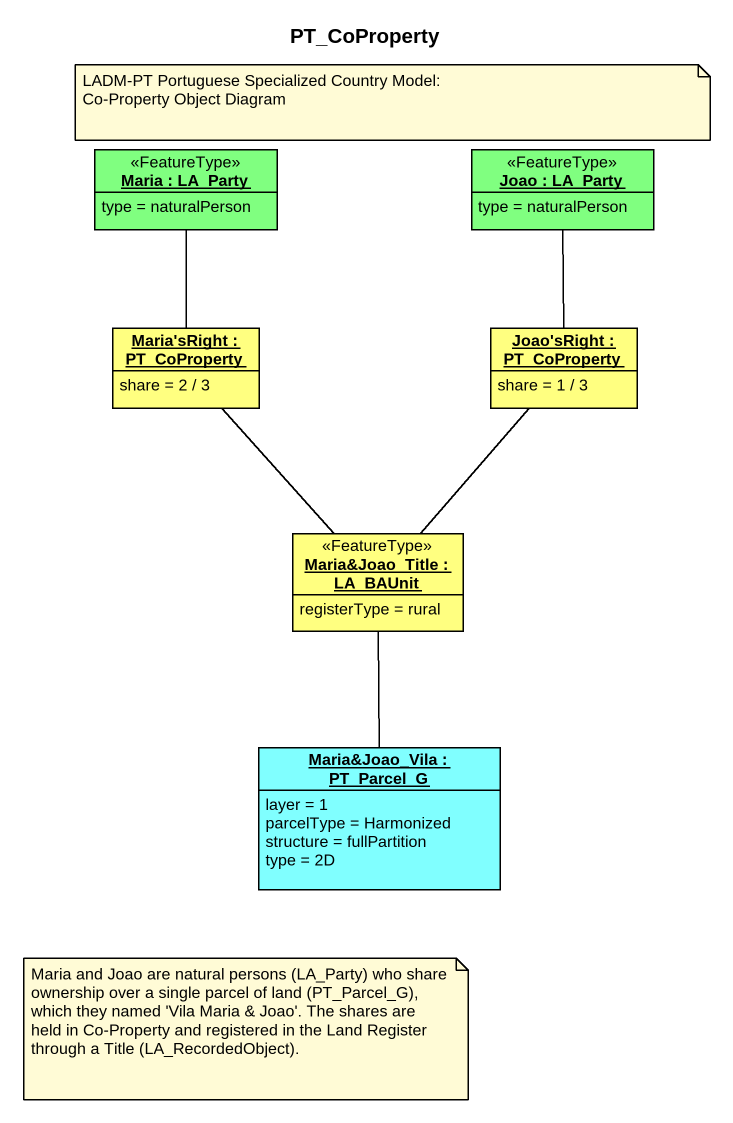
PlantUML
@startuml
title PT_CoProperty
hide circle
hide empty members
object "Maria : LA_Party" as Maria <<FeatureType>> #80FF80 {
  type = naturalPerson
}
object "Joao : LA_Party" as Joao <<FeatureType>> #80FF80 {
  type = naturalPerson
}
object "Maria'sRight : PT_CoProperty" as Maria_sRight #FFFF80 {
  share = 2 / 3
}
object "Joao'sRight : PT_CoProperty" as Joao_sRight #FFFF80 {
  share = 1 / 3
}
object "Maria&Joao_Title : LA_BAUnit" as Maria_Joao_Title <<FeatureType>> #FFFF80 {
  registerType = rural
}
object "Maria&Joao_Vila : PT_Parcel_G" as Maria_Joao_Vila #80FFFF {
  layer = 1
  parcelType = Harmonized
  structure = fullPartition
  type = 2D
}
Maria -- Maria_sRight
Joao -- Joao_sRight
Maria_sRight -- Maria_Joao_Title
Joao_sRight -- Maria_Joao_Title
Maria_Joao_Title -- Maria_Joao_Vila
note as N1
  LADM-PT Portuguese Specialized Country Model:
  Co-Property Object Diagram
end note
note as N2
  Maria and Joao are natural persons (LA_Party) who share ownership over a single parcel of land (PT_Parcel_G), which they named 'Vila Maria & Joao'. The shares are held in Co-Property and registered in the Land Register through a Title (LA_RecordedObject).
end note
@enduml
